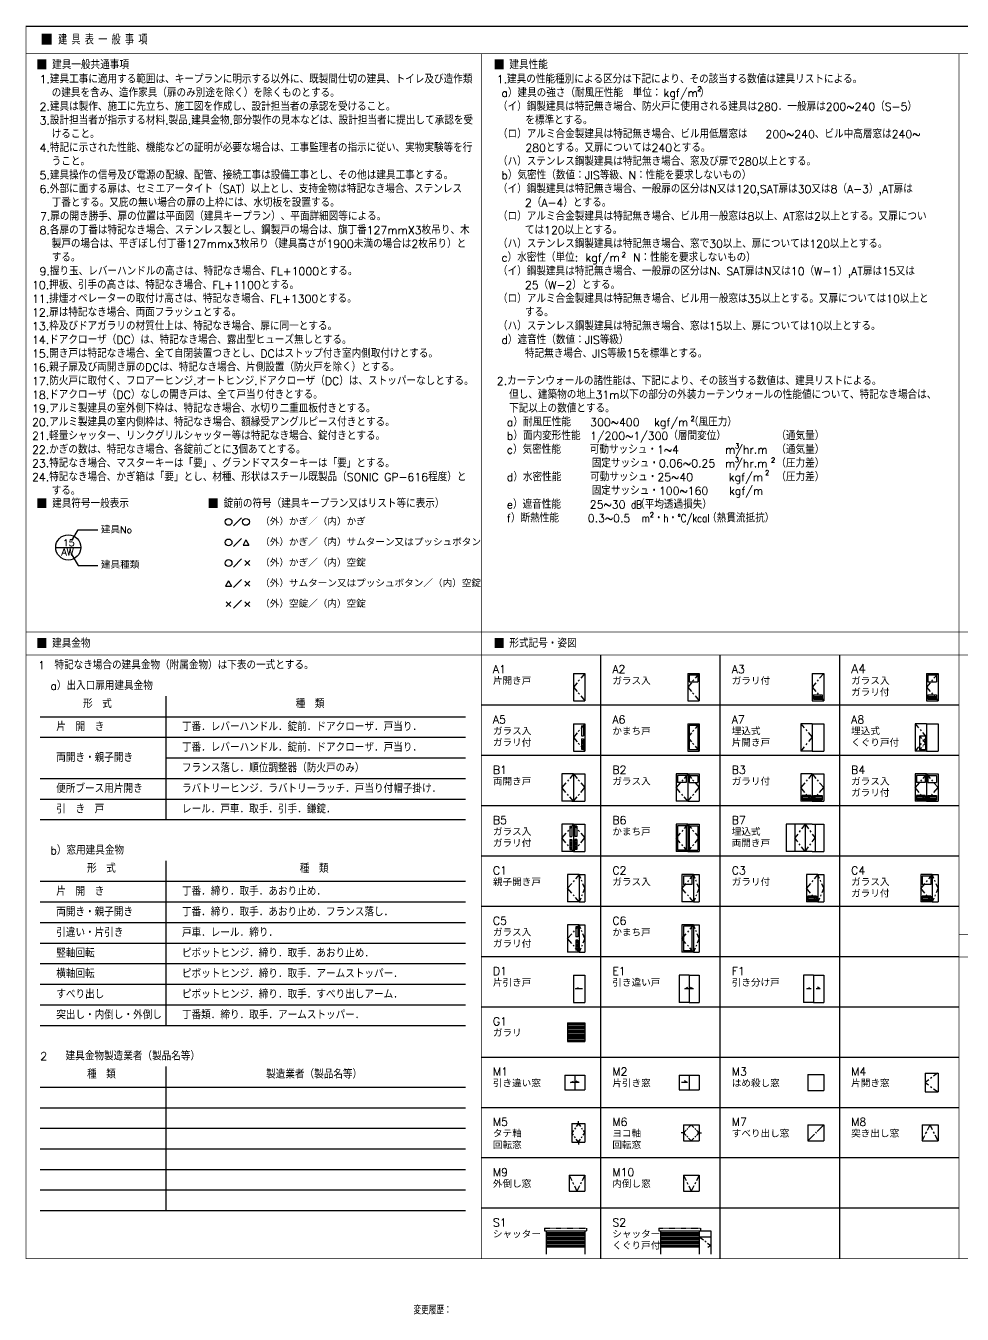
# Model space of a CAD drawing. Header units: millimetres. Extents: x 18 to 406, y 9 to 280.
# Drawn here: x 18.2 to 210.9, y 15 to 280.1 of the extents above; entities that cross this region are included whole.
import ezdxf
from ezdxf.enums import TextEntityAlignment as Align

# ---------------------------------------------------------------- set-up
doc = ezdxf.new("R2010")
doc.units = ezdxf.units.MM
doc.header["$LTSCALE"] = 0.2
doc.linetypes.add('HASEN', pattern=[0.3, 0.05, -0.05, 0.05, -0.05, 0.05, -0.05])
doc.layers.get('Defpoints').update_dxf_attribs({"color": 40})
for name, color, linetype in [('1_文字', 3, 'Continuous'), ('A_表', 7, 'Continuous'), ('表', 4, 'Continuous')]:
    doc.layers.add(name, color=color, linetype=linetype)
doc.styles.add('KANSIM', font='SIMPLEX.shx', dxfattribs={"width": 0.7, "bigfont": 'extfont2.shx'})
doc.styles.add('KK-Y', font='txt.shx', dxfattribs={"bigfont": 'EXTFONT.shx'})

msp = doc.modelspace()

# ---------------------------------------------------------------- linework, layer by layer
for p, q in [((130.87, 146.89), (130.87, 141.27)), ((130.87, 146.89), (133.24, 146.89)), ((133.24, 146.89), (132.4, 145.9)), ((133.24, 146.89), (133.24, 141.27)), ((154.4, 146.89), (154.4, 141.27)), ((154.4, 146.89), (156.76, 146.89)), ((154.69, 146.6), (156.47, 146.6)), ((154.69, 146.6), (154.69, 145.12)), ((156.76, 146.89), (155.93, 145.9)), ((156.47, 146.6), (156.47, 145.12)), ((156.76, 146.89), (156.76, 141.27)), ((180.02, 146.89), (180.02, 141.27)), ((180.02, 146.89), (182.38, 146.89)), ((182.38, 146.89), (181.55, 145.9)), ((182.38, 146.89), (182.38, 141.27)), ((203.54, 146.89), (203.54, 141.27)), ((203.54, 146.89), (205.91, 146.89)), ((203.84, 146.6), (203.84, 145.12)), ((203.84, 146.6), (205.61, 146.6)), ((205.91, 146.89), (205.07, 145.9)), ((205.61, 146.6), (205.61, 145.12)), ((205.91, 146.89), (205.91, 141.27)), ((131.63, 144.98), (130.87, 144.08)), ((130.87, 144.08), (130.87, 141.39)), ((130.87, 144.08), (131.63, 143.18)), ((132.1, 145.54), (131.89, 145.28)), ((155.15, 144.98), (154.4, 144.08)), ((154.4, 144.08), (155.15, 143.18)), ((154.4, 144.08), (154.4, 141.39)), ((154.69, 145.12), (156.47, 145.12)), ((155.63, 145.54), (155.41, 145.28)), ((180.78, 144.98), (180.02, 144.08)), ((180.02, 144.08), (180.02, 141.39)), ((180.02, 144.08), (180.78, 143.18)), ((181.25, 145.54), (181.03, 145.28)), ((204.3, 144.98), (203.54, 144.08)), ((203.54, 144.08), (203.54, 141.39)), ((203.54, 144.08), (204.3, 143.18)), ((203.84, 145.12), (205.61, 145.12)), ((204.77, 145.54), (204.55, 145.28)), ((130.87, 141.27), (133.24, 141.27)), ((131.89, 142.88), (132.1, 142.62)), ((132.4, 142.26), (133.24, 141.27)), ((154.4, 141.27), (156.76, 141.27)), ((155.41, 142.88), (155.63, 142.62)), ((155.93, 142.26), (156.76, 141.27)), ((180.02, 141.27), (182.38, 141.27)), ((180.31, 142.45), (182.09, 142.45)), ((180.31, 142.45), (180.31, 141.57)), ((180.31, 142.16), (182.09, 142.16)), ((180.31, 141.86), (182.09, 141.86)), ((180.31, 141.57), (182.09, 141.57)), ((181.03, 142.88), (181.25, 142.62)), ((181.55, 142.26), (182.38, 141.27)), ((182.09, 142.45), (182.09, 141.57)), ((203.54, 141.27), (205.91, 141.27)), ((203.84, 142.45), (203.84, 141.57)), ((203.84, 142.45), (205.61, 142.45)), ((203.84, 142.16), (205.61, 142.16)), ((203.84, 141.86), (205.61, 141.86)), ((203.84, 141.57), (205.61, 141.57)), ((204.55, 142.88), (204.77, 142.62)), ((205.07, 142.26), (205.91, 141.27)), ((205.61, 142.45), (205.61, 141.57)), ((130.87, 136.54), (130.87, 130.92)), ((130.87, 136.54), (133.24, 136.54)), ((133.24, 136.54), (132.4, 135.55)), ((132.53, 136.13), (132.53, 134.06)), ((132.53, 136.13), (132.94, 136.13)), ((132.94, 136.13), (132.94, 134.06)), ((133.24, 136.54), (133.24, 130.92)), ((154.4, 136.54), (154.4, 130.92)), ((154.4, 136.54), (156.76, 136.54)), ((154.69, 136.25), (156.47, 136.25)), ((154.69, 136.25), (154.69, 131.22)), ((156.76, 136.54), (155.93, 135.55)), ((156.47, 136.25), (156.47, 131.22)), ((156.76, 136.54), (156.76, 130.92)), ((177.65, 136.54), (178.36, 135.71)), ((177.65, 136.54), (177.65, 130.92)), ((180.02, 136.54), (177.65, 136.54)), ((178.68, 135.35), (178.94, 135.05)), ((180.02, 136.54), (180.02, 130.92)), ((180.02, 136.54), (182.38, 136.54)), ((182.38, 136.54), (182.38, 130.92)), ((203.54, 136.54), (201.17, 136.54)), ((201.17, 136.54), (201.17, 130.92)), ((201.17, 136.54), (201.88, 135.71)), ((202.2, 135.35), (202.46, 135.05)), ((203.54, 136.54), (203.54, 130.92)), ((203.54, 136.54), (205.91, 136.54)), ((205.91, 136.54), (205.91, 130.92)), ((131.63, 134.63), (130.87, 133.73)), ((130.87, 133.73), (131.63, 132.83)), ((130.87, 133.73), (130.87, 131.04)), ((132.1, 135.19), (131.89, 134.93)), ((132.53, 134.06), (132.94, 134.06)), ((132.53, 133.41), (132.53, 131.33)), ((132.53, 133.41), (132.94, 133.41)), ((132.53, 133.11), (132.94, 133.11)), ((132.53, 132.81), (132.94, 132.81)), ((132.94, 133.41), (132.94, 131.33)), ((155.15, 134.63), (154.4, 133.73)), ((154.4, 133.73), (155.15, 132.83)), ((154.4, 133.73), (154.4, 131.04)), ((155.63, 135.19), (155.41, 134.93)), ((179.19, 134.76), (180.02, 133.79)), ((180.02, 133.79), (179.28, 132.9)), ((202.12, 133.97), (202.54, 133.47)), ((203.3, 133.97), (202.12, 133.97)), ((202.12, 133.97), (202.12, 131.16)), ((202.69, 133.29), (202.8, 133.16)), ((202.71, 134.76), (203.54, 133.79)), ((203.54, 133.79), (202.8, 132.9)), ((202.93, 133.01), (203.3, 132.56)), ((203.3, 132.56), (202.93, 132.11)), ((203.3, 133.97), (203.3, 131.16)), ((203.3, 132.56), (203.3, 131.22)), ((130.87, 130.92), (133.24, 130.92)), ((131.89, 132.53), (132.1, 132.27)), ((132.4, 131.91), (133.24, 130.92)), ((132.53, 132.52), (132.94, 132.52)), ((132.53, 132.22), (132.94, 132.22)), ((132.53, 131.93), (132.94, 131.93)), ((132.53, 131.63), (132.94, 131.63)), ((132.53, 131.33), (132.94, 131.33)), ((154.4, 130.92), (156.76, 130.92)), ((154.69, 131.22), (156.47, 131.22)), ((155.41, 132.53), (155.63, 132.27)), ((155.93, 131.91), (156.76, 130.92)), ((178.35, 131.77), (177.65, 130.92)), ((180.02, 130.92), (177.65, 130.92)), ((178.94, 132.49), (178.69, 132.18)), ((180.04, 130.92), (182.38, 130.92)), ((201.87, 131.77), (201.17, 130.92)), ((203.54, 130.92), (201.17, 130.92)), ((202.54, 131.65), (202.12, 131.16)), ((203.3, 131.16), (202.12, 131.16)), ((202.46, 132.49), (202.21, 132.18)), ((202.8, 131.96), (202.69, 131.83)), ((203.56, 130.92), (205.91, 130.92)), ((128.51, 126.19), (128.51, 120.57)), ((130.87, 126.19), (128.51, 126.19)), ((129.86, 124.99), (129.64, 124.73)), ((130.87, 126.19), (130.12, 125.29)), ((130.87, 126.19), (130.87, 120.57)), ((130.87, 126.19), (133.24, 126.19)), ((130.87, 126.19), (131.63, 125.29)), ((131.89, 124.99), (132.1, 124.73)), ((133.24, 126.19), (133.24, 120.57)), ((152.03, 126.19), (152.03, 120.57)), ((154.4, 126.19), (152.03, 126.19)), ((152.32, 125.9), (152.32, 124.42)), ((154.1, 125.9), (152.32, 125.9)), ((153.38, 124.99), (153.16, 124.73)), ((154.4, 126.19), (153.64, 125.29)), ((154.1, 125.9), (154.1, 124.42)), ((154.4, 126.19), (155.15, 125.29)), ((154.4, 126.19), (156.76, 126.19)), ((154.4, 126.19), (154.4, 120.7)), ((154.69, 125.9), (154.69, 124.42)), ((154.69, 125.9), (156.47, 125.9)), ((155.41, 124.99), (155.63, 124.73)), ((156.47, 125.9), (156.47, 124.42)), ((156.76, 126.19), (156.76, 120.57)), ((180.02, 126.19), (177.65, 126.19)), ((177.65, 126.19), (177.65, 120.57)), ((179.01, 124.99), (178.79, 124.73)), ((180.02, 126.19), (179.26, 125.29)), ((180.02, 126.19), (180.02, 120.7)), ((180.02, 126.19), (180.78, 125.29)), ((180.02, 126.19), (182.38, 126.19)), ((181.03, 124.99), (181.25, 124.73)), ((182.38, 126.19), (182.38, 120.57)), ((203.54, 126.19), (201.17, 126.19)), ((201.17, 126.19), (201.17, 120.57)), ((201.47, 125.9), (201.47, 124.42)), ((203.24, 125.9), (201.47, 125.9)), ((202.53, 124.99), (202.31, 124.73)), ((203.54, 126.19), (202.78, 125.29)), ((203.24, 125.9), (203.24, 124.42)), ((203.54, 126.19), (203.54, 120.7)), ((203.54, 126.19), (204.3, 125.29)), ((203.54, 126.19), (205.91, 126.19)), ((203.84, 125.9), (203.84, 124.42)), ((203.84, 125.9), (205.61, 125.9)), ((204.55, 124.99), (204.77, 124.73)), ((205.61, 125.9), (205.61, 124.42)), ((205.91, 126.19), (205.91, 120.57)), ((129.34, 124.37), (128.51, 123.38)), ((129.34, 122.39), (128.51, 123.38)), ((129.86, 121.77), (129.64, 122.03)), ((131.89, 121.77), (132.1, 122.03)), ((132.4, 124.37), (133.24, 123.38)), ((132.4, 122.39), (133.24, 123.38)), ((152.87, 124.37), (152.03, 123.38)), ((152.87, 122.39), (152.03, 123.38)), ((154.1, 124.42), (152.32, 124.42)), ((153.38, 121.77), (153.16, 122.03)), ((154.69, 124.42), (156.47, 124.42)), ((155.41, 121.77), (155.63, 122.03)), ((155.93, 124.37), (156.76, 123.38)), ((155.93, 122.39), (156.76, 123.38)), ((178.49, 124.37), (177.65, 123.38)), ((178.49, 122.39), (177.65, 123.38)), ((179.01, 121.77), (178.79, 122.03)), ((181.03, 121.77), (181.25, 122.03)), ((181.55, 124.37), (182.38, 123.38)), ((181.55, 122.39), (182.38, 123.38)), ((202.01, 124.37), (201.17, 123.38)), ((202.01, 122.39), (201.17, 123.38)), ((203.24, 124.42), (201.47, 124.42)), ((202.53, 121.77), (202.31, 122.03)), ((203.84, 124.42), (205.61, 124.42)), ((204.55, 121.77), (204.77, 122.03)), ((205.07, 124.37), (205.91, 123.38)), ((205.07, 122.39), (205.91, 123.38)), ((130.87, 120.57), (128.51, 120.57)), ((130.87, 120.57), (130.12, 121.47)), ((130.58, 120.57), (133.24, 120.57)), ((130.87, 120.57), (131.63, 121.47)), ((154.4, 120.57), (152.03, 120.57)), ((154.4, 120.57), (153.64, 121.47)), ((154.4, 120.57), (155.15, 121.47)), ((154.4, 120.57), (156.76, 120.57)), ((180.02, 120.57), (177.65, 120.57)), ((179.72, 121.75), (177.95, 121.75)), ((177.95, 121.75), (177.95, 120.87)), ((179.72, 121.46), (177.95, 121.46)), ((179.72, 121.16), (177.95, 121.16)), ((179.72, 120.87), (177.95, 120.87)), ((180.02, 120.57), (179.26, 121.47)), ((179.72, 121.75), (179.72, 120.87)), ((180.02, 120.57), (180.78, 121.47)), ((180.02, 120.57), (182.38, 120.57)), ((180.31, 121.75), (180.31, 120.87)), ((180.31, 121.75), (182.09, 121.75)), ((180.31, 121.46), (182.09, 121.46)), ((180.31, 121.16), (182.09, 121.16)), ((180.31, 120.87), (182.09, 120.87)), ((182.09, 121.75), (182.09, 120.87)), ((203.54, 120.57), (201.17, 120.57)), ((201.47, 121.75), (201.47, 120.87)), ((203.24, 121.75), (201.47, 121.75)), ((203.24, 121.46), (201.47, 121.46)), ((203.24, 121.16), (201.47, 121.16)), ((203.24, 120.87), (201.47, 120.87)), ((203.54, 120.57), (202.78, 121.47)), ((203.24, 121.75), (203.24, 120.87)), ((203.54, 120.57), (204.3, 121.47)), ((203.54, 120.57), (205.91, 120.57)), ((203.84, 121.75), (203.84, 120.87)), ((203.84, 121.75), (205.61, 121.75)), ((203.84, 121.46), (205.61, 121.46)), ((203.84, 121.16), (205.61, 121.16)), ((203.84, 120.87), (205.61, 120.87)), ((205.61, 121.75), (205.61, 120.87)), ((128.51, 115.84), (128.51, 110.22)), ((130.87, 115.84), (128.51, 115.84)), ((129.34, 114.03), (128.51, 113.03)), ((129.86, 114.64), (129.64, 114.38)), ((130.87, 115.84), (130.12, 114.94)), ((130.16, 115.43), (130.16, 113.36)), ((130.16, 115.43), (130.58, 115.43)), ((130.58, 115.43), (130.58, 113.36)), ((130.87, 115.84), (131.63, 114.94)), ((130.87, 115.84), (133.24, 115.84)), ((130.87, 115.84), (130.87, 110.35)), ((131.58, 115.43), (131.17, 115.43)), ((131.17, 115.43), (131.17, 113.36)), ((131.58, 115.43), (131.58, 113.36)), ((131.89, 114.64), (132.1, 114.38)), ((132.4, 114.03), (133.24, 113.03)), ((133.24, 115.84), (133.24, 110.22)), ((152.03, 115.84), (152.03, 110.22)), ((154.4, 115.84), (152.03, 115.84)), ((152.87, 114.03), (152.03, 113.03)), ((154.1, 115.55), (152.32, 115.55)), ((152.32, 115.55), (152.32, 110.52)), ((153.38, 114.64), (153.16, 114.38)), ((154.4, 115.84), (153.64, 114.94)), ((154.1, 115.55), (154.1, 110.52)), ((154.4, 115.84), (155.15, 114.94)), ((154.4, 115.84), (156.76, 115.84)), ((154.4, 115.84), (154.4, 110.35)), ((154.69, 115.55), (154.69, 110.52)), ((154.69, 115.55), (156.47, 115.55)), ((155.41, 114.64), (155.63, 114.38)), ((155.93, 114.03), (156.76, 113.03)), ((156.47, 115.55), (156.47, 110.52)), ((156.76, 115.84), (156.76, 110.22)), ((180.02, 115.84), (174.69, 115.84)), ((174.69, 115.84), (174.69, 110.22)), ((176.47, 115.84), (176.47, 110.22)), ((177.57, 114.53), (177.34, 114.21)), ((178.54, 115.84), (177.83, 114.88)), ((178.54, 115.84), (179.25, 114.88)), ((178.54, 115.84), (178.54, 110.22)), ((179.51, 114.53), (179.74, 114.21)), ((180.02, 115.84), (182.38, 115.84)), ((180.61, 115.84), (180.61, 110.22)), ((182.38, 115.84), (182.38, 110.22)), ((129.34, 112.04), (128.51, 113.03)), ((129.86, 111.42), (129.64, 111.68)), ((130.16, 113.36), (130.58, 113.36)), ((130.16, 112.71), (130.16, 110.64)), ((130.16, 112.71), (130.58, 112.71)), ((130.16, 112.41), (130.58, 112.41)), ((130.16, 112.11), (130.58, 112.11)), ((130.16, 111.82), (130.58, 111.82)), ((130.16, 111.52), (130.58, 111.52)), ((130.58, 112.71), (130.58, 110.64)), ((131.58, 113.36), (131.17, 113.36)), ((131.17, 112.71), (131.17, 110.64)), ((131.58, 112.71), (131.17, 112.71)), ((131.58, 112.41), (131.17, 112.41)), ((131.58, 112.11), (131.17, 112.11)), ((131.58, 111.82), (131.17, 111.82)), ((131.58, 111.52), (131.17, 111.52)), ((131.58, 112.71), (131.58, 110.64)), ((131.89, 111.42), (132.1, 111.68)), ((132.4, 112.04), (133.24, 113.03)), ((152.87, 112.04), (152.03, 113.03)), ((153.38, 111.42), (153.16, 111.68)), ((155.41, 111.42), (155.63, 111.68)), ((155.93, 112.04), (156.76, 113.03)), ((177.07, 113.84), (176.47, 113.03)), ((177.07, 112.22), (176.47, 113.03)), ((177.57, 111.54), (177.34, 111.85)), ((179.51, 111.54), (179.74, 111.85)), ((180.01, 113.84), (180.61, 113.03)), ((180.01, 112.22), (180.61, 113.03)), ((130.87, 110.22), (128.51, 110.22)), ((130.87, 110.22), (130.12, 111.12)), ((130.16, 111.23), (130.58, 111.23)), ((130.16, 110.93), (130.58, 110.93)), ((130.16, 110.64), (130.58, 110.64)), ((130.87, 110.22), (131.63, 111.12)), ((130.87, 110.22), (133.24, 110.22)), ((131.58, 111.23), (131.17, 111.23)), ((131.58, 110.93), (131.17, 110.93)), ((131.58, 110.64), (131.17, 110.64)), ((154.4, 110.22), (152.03, 110.22)), ((154.1, 110.52), (152.32, 110.52)), ((154.4, 110.22), (153.64, 111.12)), ((154.4, 110.22), (155.15, 111.12)), ((154.4, 110.22), (156.76, 110.22)), ((154.69, 110.52), (156.47, 110.52)), ((180.02, 110.22), (174.69, 110.22)), ((178.54, 110.22), (177.83, 111.18)), ((178.54, 110.22), (179.25, 111.18)), ((180.02, 110.22), (182.38, 110.22)), ((129.69, 105.49), (129.69, 99.87)), ((132.06, 105.49), (129.69, 105.49)), ((130.52, 103.67), (129.69, 102.68)), ((131.01, 104.25), (130.81, 104.01)), ((132.06, 105.49), (131.31, 104.6)), ((132.06, 105.49), (132.06, 99.87)), ((132.39, 104.69), (132.06, 105.49)), ((132.06, 105.49), (133.24, 105.49)), ((132.66, 104.06), (132.55, 104.32)), ((133.24, 102.68), (132.85, 103.62)), ((133.24, 105.49), (133.24, 99.87)), ((153.21, 105.49), (153.21, 99.87)), ((155.58, 105.49), (153.21, 105.49)), ((154.04, 103.67), (153.21, 102.68)), ((153.51, 105.2), (153.51, 103.42)), ((155.28, 105.2), (153.51, 105.2)), ((155.28, 103.42), (153.51, 103.42)), ((154.53, 104.25), (154.33, 104.01)), ((155.58, 105.49), (154.83, 104.6)), ((155.28, 105.2), (155.28, 103.42)), ((155.58, 105.49), (155.58, 99.87)), ((155.92, 104.69), (155.58, 105.49)), ((155.58, 105.49), (156.76, 105.49)), ((156.18, 104.06), (156.07, 104.32)), ((156.76, 102.68), (156.37, 103.62)), ((156.76, 105.49), (156.76, 99.87)), ((178.83, 105.49), (178.83, 99.87)), ((181.2, 105.49), (178.83, 105.49)), ((179.67, 103.67), (178.83, 102.68)), ((180.15, 104.25), (179.95, 104.01)), ((181.2, 105.49), (180.45, 104.6)), ((181.2, 105.49), (181.2, 99.87)), ((181.54, 104.69), (181.2, 105.49)), ((181.2, 105.49), (182.38, 105.49)), ((181.81, 104.06), (181.7, 104.32)), ((182.38, 102.68), (181.99, 103.62)), ((182.38, 105.49), (182.38, 99.87)), ((202.36, 105.49), (202.36, 99.87)), ((204.72, 105.49), (202.36, 105.49)), ((203.19, 103.67), (202.36, 102.68)), ((202.65, 105.2), (202.65, 103.42)), ((204.43, 105.2), (202.65, 105.2)), ((204.43, 103.42), (202.65, 103.42)), ((203.68, 104.25), (203.48, 104.01)), ((204.72, 105.49), (203.97, 104.6)), ((204.43, 105.2), (204.43, 103.42)), ((204.72, 105.49), (204.72, 99.87)), ((205.06, 104.69), (204.72, 105.49)), ((204.72, 105.49), (205.91, 105.49)), ((205.33, 104.06), (205.22, 104.32)), ((205.91, 102.68), (205.51, 103.62)), ((205.91, 105.49), (205.91, 99.87)), ((130.52, 101.69), (129.69, 102.68)), ((131.01, 101.12), (130.81, 101.35)), ((132.06, 99.87), (131.31, 100.76)), ((132.66, 101.31), (132.55, 101.05)), ((133.24, 102.68), (132.85, 101.74)), ((154.04, 101.69), (153.21, 102.68)), ((154.53, 101.12), (154.33, 101.35)), ((155.58, 99.87), (154.83, 100.76)), ((156.18, 101.31), (156.07, 101.05)), ((156.76, 102.68), (156.37, 101.74)), ((179.67, 101.69), (178.83, 102.68)), ((179.13, 101.05), (179.13, 100.17)), ((180.91, 101.05), (179.13, 101.05)), ((180.91, 100.76), (179.13, 100.76)), ((180.15, 101.12), (179.95, 101.35)), ((181.2, 99.87), (180.45, 100.76)), ((180.91, 101.05), (180.91, 100.17)), ((181.81, 101.31), (181.7, 101.05)), ((182.38, 102.68), (181.99, 101.74)), ((203.19, 101.69), (202.36, 102.68)), ((202.65, 101.05), (202.65, 100.17)), ((204.43, 101.05), (202.65, 101.05)), ((204.43, 100.76), (202.65, 100.76)), ((203.68, 101.12), (203.48, 101.35)), ((204.72, 99.87), (203.97, 100.76)), ((204.43, 101.05), (204.43, 100.17)), ((205.33, 101.31), (205.22, 101.05)), ((205.91, 102.68), (205.51, 101.74)), ((132.06, 99.87), (129.69, 99.87)), ((132.39, 100.67), (132.06, 99.87)), ((132.06, 99.87), (133.24, 99.87)), ((155.58, 99.87), (153.21, 99.87)), ((155.92, 100.67), (155.58, 99.87)), ((155.58, 99.87), (156.76, 99.87)), ((181.2, 99.87), (178.83, 99.87)), ((180.91, 100.46), (179.13, 100.46)), ((180.91, 100.17), (179.13, 100.17)), ((181.54, 100.67), (181.2, 99.87)), ((181.2, 99.87), (182.38, 99.87)), ((204.72, 99.87), (202.36, 99.87)), ((204.43, 100.46), (202.65, 100.46)), ((204.43, 100.17), (202.65, 100.17)), ((205.06, 100.67), (204.72, 99.87)), ((204.72, 99.87), (205.91, 99.87)), ((129.69, 95.14), (129.69, 89.52)), ((132.06, 95.14), (129.69, 95.14)), ((130.52, 93.32), (129.69, 92.33)), ((131.01, 93.9), (130.81, 93.66)), ((132.06, 95.14), (131.31, 94.25)), ((131.35, 94.73), (131.35, 92.66)), ((131.76, 94.73), (131.35, 94.73)), ((131.76, 94.73), (131.76, 92.66)), ((132.06, 95.14), (132.06, 89.52)), ((132.39, 94.34), (132.06, 95.14)), ((132.06, 95.14), (133.24, 95.14)), ((132.66, 93.71), (132.55, 93.97)), ((133.24, 92.33), (132.85, 93.27)), ((133.24, 95.14), (133.24, 89.52)), ((153.21, 95.14), (153.21, 89.52)), ((155.58, 95.14), (153.21, 95.14)), ((154.04, 93.32), (153.21, 92.33)), ((153.51, 94.85), (153.51, 89.82)), ((155.28, 94.85), (153.51, 94.85)), ((154.53, 93.9), (154.33, 93.66)), ((155.58, 95.14), (154.83, 94.25)), ((155.28, 94.85), (155.28, 89.82)), ((155.58, 95.14), (155.58, 89.52)), ((155.92, 94.34), (155.58, 95.14)), ((155.58, 95.14), (156.76, 95.14)), ((156.18, 93.71), (156.07, 93.97)), ((156.76, 92.33), (156.37, 93.27)), ((156.76, 95.14), (156.76, 89.52)), ((130.52, 91.34), (129.69, 92.33)), ((131.01, 90.77), (130.81, 91)), ((132.06, 89.52), (131.31, 90.41)), ((131.76, 92.66), (131.35, 92.66)), ((131.35, 92.01), (131.35, 89.94)), ((131.76, 92.01), (131.35, 92.01)), ((131.76, 91.71), (131.35, 91.71)), ((131.76, 91.42), (131.35, 91.42)), ((131.76, 91.12), (131.35, 91.12)), ((131.76, 90.82), (131.35, 90.82)), ((131.76, 90.53), (131.35, 90.53)), ((131.76, 90.23), (131.35, 90.23)), ((131.76, 92.01), (131.76, 89.94)), ((132.39, 90.32), (132.06, 89.52)), ((132.66, 90.96), (132.55, 90.7)), ((133.24, 92.33), (132.85, 91.4)), ((154.04, 91.34), (153.21, 92.33)), ((154.53, 90.77), (154.33, 91)), ((155.58, 89.52), (154.83, 90.41)), ((155.92, 90.32), (155.58, 89.52)), ((156.18, 90.96), (156.07, 90.7)), ((156.76, 92.33), (156.37, 91.4)), ((132.06, 89.52), (129.69, 89.52)), ((131.76, 89.94), (131.35, 89.94)), ((132.06, 89.52), (133.24, 89.52)), ((155.58, 89.52), (153.21, 89.52)), ((155.28, 89.82), (153.51, 89.82)), ((155.58, 89.52), (156.76, 89.52)), ((130.87, 84.79), (130.87, 79.17)), ((130.87, 84.79), (133.24, 84.79)), ((131.34, 81.98), (131.94, 82.28)), ((133.24, 84.79), (133.24, 79.17)), ((152.62, 84.79), (152.62, 79.17)), ((154.69, 84.79), (152.62, 84.79)), ((153.82, 81.98), (154.41, 82.31)), ((154.69, 84.79), (154.69, 79.17)), ((154.69, 84.79), (154.69, 79.17)), ((154.69, 84.79), (156.76, 84.79)), ((155.56, 81.98), (154.96, 82.28)), ((156.76, 84.79), (156.76, 79.17)), ((178.24, 84.79), (178.24, 79.17)), ((180.31, 84.79), (178.24, 84.79)), ((178.92, 81.98), (179.51, 82.29)), ((180.31, 84.79), (180.31, 79.17)), ((180.31, 84.79), (180.31, 79.17)), ((180.31, 84.79), (182.38, 84.79)), ((181.68, 81.98), (181.11, 82.32)), ((182.38, 84.79), (182.38, 79.17)), ((132.78, 81.98), (131.34, 81.98)), ((155.56, 81.98), (153.82, 81.98)), ((179.78, 81.98), (178.92, 81.98)), ((181.68, 81.98), (180.82, 81.98)), ((130.87, 79.17), (133.24, 79.17)), ((154.69, 79.17), (152.62, 79.17)), ((154.69, 79.17), (156.76, 79.17)), ((180.31, 79.17), (178.24, 79.17)), ((180.31, 79.17), (182.38, 79.17)), ((129.69, 74.98), (133.24, 74.98)), ((129.69, 74.98), (129.69, 71.13)), ((129.69, 74.68), (133.24, 74.68)), ((129.69, 74.39), (133.24, 74.39)), ((133.24, 74.98), (133.24, 71.13)), ((129.69, 74.09), (133.24, 74.09)), ((129.69, 73.8), (133.24, 73.8)), ((129.69, 73.5), (133.24, 73.5)), ((129.69, 73.2), (133.24, 73.2)), ((129.69, 72.91), (133.24, 72.91)), ((129.69, 72.61), (133.24, 72.61)), ((129.69, 72.32), (133.24, 72.32)), ((129.69, 72.02), (133.24, 72.02)), ((129.69, 71.73), (133.24, 71.73)), ((129.69, 71.43), (133.24, 71.43)), ((129.69, 71.13), (133.24, 71.13)), ((129.1, 64.19), (133.24, 64.19)), ((129.1, 64.19), (129.1, 61.23)), ((131.17, 64.19), (131.17, 61.23)), ((133.24, 64.19), (133.24, 61.23)), ((152.62, 64.19), (152.62, 61.23)), ((152.62, 64.19), (156.76, 64.19)), ((154.69, 64.19), (154.69, 61.23)), ((156.76, 64.19), (156.76, 61.23)), ((179.13, 64.33), (182.38, 64.33)), ((179.13, 64.33), (179.13, 61.08)), ((182.38, 64.33), (182.38, 61.08)), ((203.24, 64.63), (203.24, 60.78)), ((203.24, 64.63), (205.91, 64.63)), ((204.66, 63.75), (204.38, 63.55)), ((205.82, 64.61), (205, 64)), ((205.91, 64.63), (205.91, 60.78)), ((129.1, 61.23), (133.24, 61.23)), ((130.28, 62.71), (130.9, 62.97)), ((132.06, 62.71), (130.28, 62.71)), ((132.06, 62.71), (131.44, 62.96)), ((152.62, 61.23), (156.76, 61.23)), ((154.34, 62.71), (153.09, 62.71)), ((154.34, 62.71), (153.75, 63.03)), ((179.13, 61.08), (182.38, 61.08)), ((203.99, 63.26), (203.24, 62.71)), ((203.24, 62.71), (203.95, 62.2)), ((204.38, 61.89), (204.66, 61.68)), ((205, 61.44), (205.91, 60.78)), ((203.24, 60.78), (205.91, 60.78)), ((130.58, 54.28), (133.24, 54.28)), ((130.58, 54.28), (130.58, 50.43)), ((131.31, 53.41), (131.12, 53.14)), ((131.91, 54.28), (131.47, 53.65)), ((131.91, 53.94), (131.91, 54.74)), ((131.91, 54.28), (132.35, 53.65)), ((132.51, 53.41), (132.7, 53.14)), ((133.24, 54.28), (133.24, 50.43)), ((153.51, 53.98), (156.76, 53.98)), ((153.51, 53.98), (153.51, 50.73)), ((154.42, 53.27), (154.22, 53.07)), ((155.13, 53.98), (154.59, 53.44)), ((155.68, 53.44), (155.13, 53.98)), ((156.05, 53.07), (155.85, 53.27)), ((156.76, 53.98), (156.76, 50.73)), ((179.13, 53.98), (182.38, 53.98)), ((179.13, 53.98), (179.13, 50.73)), ((182.38, 53.98), (181.02, 52.62)), ((182.38, 53.98), (182.38, 50.73)), ((202.65, 53.98), (202.65, 50.73)), ((202.65, 53.98), (205.91, 53.98)), ((203.75, 52.93), (204.28, 53.98)), ((204.8, 52.94), (204.28, 53.98)), ((205.91, 53.98), (205.91, 50.73)), ((130.91, 52.84), (130.58, 52.36)), ((130.91, 51.88), (130.58, 52.36)), ((130.58, 50.43), (133.24, 50.43)), ((131.31, 51.31), (131.12, 51.57)), ((131.91, 50.43), (131.47, 51.06)), ((131.91, 50.43), (132.35, 51.06)), ((131.91, 50.77), (131.91, 49.98)), ((132.51, 51.31), (132.7, 51.57)), ((132.91, 52.84), (133.24, 52.36)), ((132.91, 51.88), (133.24, 52.36)), ((153.83, 52.36), (153.04, 52.36)), ((154.06, 52.9), (153.51, 52.36)), ((153.51, 52.36), (154.06, 51.81)), ((153.51, 50.73), (156.76, 50.73)), ((154.22, 51.64), (154.42, 51.44)), ((154.59, 51.28), (155.13, 50.73)), ((155.13, 50.73), (155.68, 51.28)), ((155.85, 51.44), (156.05, 51.64)), ((156.76, 52.36), (156.21, 52.9)), ((156.21, 51.81), (156.76, 52.36)), ((156.41, 52.36), (157.21, 52.36)), ((180.49, 52.09), (179.13, 50.73)), ((179.13, 50.73), (182.38, 50.73)), ((180.86, 52.46), (180.66, 52.26)), ((202.65, 50.73), (203.19, 51.81)), ((202.65, 50.73), (205.91, 50.73)), ((203.36, 52.15), (203.58, 52.58)), ((205.17, 52.2), (204.98, 52.59)), ((205.91, 50.73), (205.33, 51.88)), ((129.99, 43.63), (129.99, 40.38)), ((129.99, 43.63), (130.53, 42.55)), ((129.99, 43.63), (133.24, 43.63)), ((133.24, 43.63), (132.66, 42.48)), ((133.24, 43.63), (133.24, 40.38)), ((153.51, 43.63), (153.51, 40.38)), ((153.51, 43.63), (154.05, 42.55)), ((153.51, 43.63), (156.76, 43.63)), ((156.76, 43.63), (156.19, 42.48)), ((156.76, 43.63), (156.76, 40.38)), ((129.99, 40.38), (133.24, 40.38)), ((130.7, 42.21), (130.91, 41.79)), ((131.09, 41.43), (131.61, 40.38)), ((132.13, 41.42), (131.61, 40.38)), ((132.5, 42.16), (132.31, 41.78)), ((153.51, 40.38), (156.76, 40.38)), ((154.22, 42.21), (154.43, 41.79)), ((154.61, 41.43), (155.13, 40.38)), ((155.66, 41.42), (155.13, 40.38)), ((156.03, 42.16), (155.83, 41.78)), ((124.96, 32.75), (124.96, 32.16)), ((124.96, 32.16), (133.54, 32.16)), ((125.25, 32.16), (125.25, 27.42)), ((125.25, 31.86), (133.24, 31.86)), ((133.24, 32.16), (133.24, 27.42)), ((133.54, 32.75), (133.54, 32.16)), ((148.48, 32.75), (148.48, 32.16)), ((148.48, 32.16), (157.06, 32.16)), ((148.77, 32.16), (148.77, 27.42)), ((148.77, 31.86), (156.76, 31.86)), ((156.76, 32.16), (159.13, 32.16)), ((156.76, 32.16), (156.76, 27.42)), ((157.06, 32.75), (157.06, 32.16)), ((159.13, 32.16), (159.13, 30.97)), ((125.25, 31.57), (133.24, 31.57)), ((125.25, 31.27), (133.24, 31.27)), ((125.25, 30.97), (133.24, 30.97)), ((125.25, 30.68), (133.24, 30.68)), ((125.25, 30.38), (133.24, 30.38)), ((125.25, 30.09), (133.24, 30.09)), ((125.25, 29.79), (133.24, 29.79)), ((125.25, 29.5), (133.24, 29.5)), ((125.25, 29.2), (133.24, 29.2)), ((148.77, 31.57), (156.76, 31.57)), ((148.77, 31.27), (156.76, 31.27)), ((148.77, 30.97), (156.76, 30.97)), ((148.77, 30.68), (156.76, 30.68)), ((148.77, 30.38), (156.76, 30.38)), ((148.77, 30.09), (156.76, 30.09)), ((148.77, 29.79), (156.76, 29.79)), ((148.77, 29.5), (156.76, 29.5)), ((148.77, 29.2), (156.76, 29.2)), ((156.76, 30.97), (157.64, 30.32)), ((156.76, 30.97), (159.13, 30.97)), ((157.92, 30.1), (158.21, 29.89)), ((158.5, 29.67), (159.13, 29.2)), ((159.13, 29.2), (158.51, 28.73)), ((159.13, 30.97), (159.13, 27.42)), ((125.25, 28.9), (133.24, 28.9)), ((148.77, 28.9), (156.76, 28.9))]:
    msp.add_line(p, q)
at = {"linetype": 'HASEN'}
for p, q in [((124.96, 32.75), (133.54, 32.75)), ((148.48, 32.75), (157.06, 32.75))]:
    msp.add_line(p, q, dxfattribs=at)
at = {"layer": '1_文字'}
for p, q in [((60.94, 177.22), (62.61, 178.89)), ((27.69, 174.21), (28.98, 176.43)), ((28.98, 176.43), (32.99, 176.43)), ((24.34, 172.81), (29.51, 172.81)), ((60.94, 173), (62.61, 174.66)), ((63.49, 174.37), (62.89, 173.29)), ((62.89, 173.29), (64.08, 173.29)), ((63.49, 174.37), (64.08, 173.29)), ((27.69, 171.3), (28.98, 169.07)), ((60.94, 168.77), (62.61, 170.43)), ((63.28, 169.1), (64.28, 170.1)), ((63.28, 170.1), (64.28, 169.1)), ((28.98, 169.07), (32.99, 169.07)), ((59.91, 165.91), (59.32, 164.83)), ((59.32, 164.83), (60.51, 164.83)), ((59.91, 165.91), (60.51, 164.83)), ((60.94, 164.54), (62.61, 166.2)), ((63.28, 164.87), (64.28, 165.87)), ((63.28, 165.87), (64.28, 164.87)), ((60.94, 160.31), (62.61, 161.98)), ((59.42, 160.65), (60.41, 161.64)), ((59.42, 161.64), (60.41, 160.65)), ((63.28, 160.65), (64.28, 161.64)), ((63.28, 161.64), (64.28, 160.65))]:
    msp.add_line(p, q, dxfattribs=at)
for centre, radius in [((59.91, 178.06), 0.706), ((63.49, 178.06), 0.706), ((26.93, 172.81), 2.59), ((59.91, 173.83), 0.706), ((59.91, 169.6), 0.706)]:
    msp.add_circle(centre, radius, dxfattribs=at)
at = {"layer": 'A_表', "linetype": 'Continuous'}
msp.add_line((18.26, 280.07), (394.11, 280.07), dxfattribs=at)
at = {"layer": 'A_表', "const_width": 0.141}
msp.add_lwpolyline([(18.26, 26.48), (402.24, 26.48), (402.24, 280.07), (18.26, 280.07)], close=True, dxfattribs=at)
for points in [[(18.26, 274.43), (402.24, 274.43)], [(111.96, 274.43), (111.96, 26.48)], [(210.25, 274.43), (210.25, 26.48)], [(18.26, 155.38), (402.24, 155.38)], [(18.26, 150.68), (402.24, 150.68)], [(210.25, 93.22), (402.24, 93.22)], [(210.25, 88.52), (402.24, 88.52)]]:
    msp.add_lwpolyline(points, dxfattribs=at)
at = {"layer": '表'}
for p, q in [((136.53, 26.48), (136.53, 150.68)), ((161.11, 26.48), (161.11, 150.68)), ((185.68, 26.48), (185.68, 150.68)), ((47.04, 142.21), (47.04, 116.81)), ((21.17, 137.98), (108.67, 137.98)), ((210.25, 140.33), (111.96, 140.33)), ((21.17, 133.74), (108.67, 133.74)), ((210.25, 129.98), (111.96, 129.98)), ((47.04, 129.51), (108.67, 129.51)), ((21.17, 125.27), (108.67, 125.27)), ((21.17, 121.04), (108.67, 121.04)), ((210.25, 119.63), (111.96, 119.63)), ((21.17, 116.81), (108.67, 116.81)), ((210.25, 109.28), (111.96, 109.28)), ((47.04, 108.34), (47.04, 74.47)), ((21.17, 104.11), (108.67, 104.11)), ((21.17, 99.87), (108.67, 99.87)), ((210.25, 98.93), (111.96, 98.93)), ((21.17, 95.64), (108.67, 95.64)), ((21.17, 91.4), (108.67, 91.4)), ((210.25, 88.58), (111.96, 88.58)), ((21.17, 87.17), (108.67, 87.17)), ((21.17, 82.94), (108.67, 82.94)), ((21.17, 78.7), (108.67, 78.7)), ((210.25, 78.23), (111.96, 78.23)), ((21.17, 74.47), (108.67, 74.47)), ((210.25, 67.88), (111.96, 67.88)), ((47.04, 66), (47.04, 36.36)), ((21.17, 61.77), (108.67, 61.77)), ((21.17, 57.53), (108.67, 57.53)), ((210.25, 57.53), (111.96, 57.53)), ((21.17, 53.3), (108.67, 53.3)), ((21.17, 49.06), (108.67, 49.06)), ((210.25, 47.18), (111.96, 47.18)), ((21.17, 44.83), (108.67, 44.83)), ((21.17, 40.6), (108.67, 40.6)), ((21.17, 36.36), (108.67, 36.36)), ((210.25, 36.83), (111.96, 36.83))]:
    msp.add_line(p, q, dxfattribs=at)

# ---------------------------------------------------------------- texts
at = {"layer": '1_文字'}
for s, height, style, p in [('■', 2.35, 'KK-Y', (21.17, 277.25)), ('■', 2.12, 'KK-Y', (20.32, 272.08)), ('建具一般共通事項', 1.647, 'KANSIM', (23.61, 272.08)), ('■', 2.12, 'KK-Y', (114.41, 272.08)), ('建具性能', 1.647, 'KANSIM', (117.7, 272.08)), ('■', 2.12, 'KK-Y', (20.32, 181.81)), ('■', 2.12, 'KK-Y', (55.6, 181.81)), ('建具符号一般表示', 1.647, 'KANSIM', (23.61, 181.81)), ('錠前の符号（建具キープラン又はリスト等に表示）', 1.6465, 'KANSIM', (58.9, 181.81)), ('（外）かぎ／（内）かぎ', 1.4113, 'KANSIM', (66.42, 178.06)), ('（外）かぎ／（内）サムターン又はプッシュボタン', 1.4113, 'KANSIM', (66.42, 173.83)), ('（外）かぎ／（内）空錠', 1.4113, 'KANSIM', (66.42, 169.6)), ('（外）サムターン又はプッシュボタン／（内）空錠', 1.4113, 'KANSIM', (66.42, 165.37)), ('（外）空錠／（内）空錠', 1.4113, 'KANSIM', (66.42, 161.15)), ('■', 2.12, 'KK-Y', (20.32, 153.03)), ('建具金物', 1.647, 'KANSIM', (23.61, 153.03)), ('■', 2.12, 'KK-Y', (114.41, 153.03)), ('形式記号・姿図', 1.647, 'KANSIM', (117.7, 153.03))]:
    msp.add_text(s, height=height, dxfattribs=dict(at, style=style)).set_placement(p, align=Align.MIDDLE_LEFT)
at = {"layer": '1_文字', "style": 'KANSIM', "width": 0.7}
msp.add_text('\u3000\u3000建 具 表 一 般 事 項', height=1.8817, dxfattribs=at).set_placement((21.17, 277.25), align=Align.MIDDLE_LEFT)
at = {"layer": '1_文字'}
for s, height, style, p in [('1.建具工事に適用する範囲は、キープランに明示する以外に、既製間仕切の建具、トイレ及び造作類', 1.6465, 'KANSIM', (21.03, 268.31)), ('1.建具の性能種別による区分は下記により、その該当する数値は建具リストによる。', 1.6465, 'KANSIM', (115.11, 268.31)), ('の建具を含み、造作家具（扉のみ別途を除く）を除くものとする。', 1.6465, 'KANSIM', (23.52, 265.49)), ('a）建具の強さ（耐風圧性能\u3000単位：\u3000\u3000\u3000\u3000）', 1.6465, 'KANSIM', (116.05, 265.49)), ('kgf/m', 1.647, 'KANSIM', (149.42, 265.49)), ('2', 1, 'KANSIM', (156.38, 266.68)), ('2.建具は製作、施工に先立ち、施工図を作成し、設計担当者の承認を受けること。', 1.6465, 'KANSIM', (21.03, 262.67)), ('（イ）鋼製建具は特記無き場合、防火戸に使用される建具は280．一般扉は200~240（S-5）', 1.6465, 'KANSIM', (115.35, 262.67)), ('3.設計担当者が指示する材料.製品.建具金物.部分製作の見本などは、設計担当者に提出して承認を受', 1.6465, 'KANSIM', (21.03, 259.85)), ('を標準とする。', 1.647, 'KANSIM', (120.99, 259.85)), ('けること。', 1.647, 'KANSIM', (23.52, 257.02)), ('（ロ）アルミ合金製建具は特記無き場合、ビル用低層窓は   200~240、ビル中高層窓は240~', 1.6465, 'KANSIM', (115.35, 257.02)), ('4.特記に示された性能、機能などの証明が必要な場合は、工事監理者の指示に従い、実物実験等を行', 1.6465, 'KANSIM', (21.03, 254.2)), ('280とする。又扉については240とする。', 1.6465, 'KANSIM', (120.99, 254.2)), ('うこと。', 1.647, 'KANSIM', (23.52, 251.38)), ('（ハ）ステンレス鋼製建具は特記無き場合、窓及び扉で280以上とする。', 1.6465, 'KANSIM', (115.35, 251.38)), ('5.建具操作の信号及び電源の配線、配管、接続工事は設備工事とし、その他は建具工事とする。', 1.6465, 'KANSIM', (21.03, 248.55)), ('b）気密性（数値：JIS等級、N：性能を要求しないもの）', 1.6465, 'KANSIM', (116.05, 248.55)), ('6.外部に面する扉は、セミエアータイト（SAT）以上とし、支持金物は特記なき場合、ステンレス', 1.6465, 'KANSIM', (21.03, 245.73)), ('（イ）鋼製建具は特記無き場合、一般扉の区分はN又は120,SAT扉は30又は8（A-3）,AT扉は', 1.6465, 'KANSIM', (115.35, 245.73)), ('丁番とする。又庇の無い場合の扉の上枠には、水切板を設置する。', 1.6465, 'KANSIM', (23.52, 242.91)), ('2（A-4）とする。', 1.647, 'KANSIM', (120.9, 242.91)), ('7.扉の開き勝手、扉の位置は平面図（建具キープラン）、平面詳細図等による。', 1.6465, 'KANSIM', (21.11, 240.09)), ('（ロ）アルミ合金製建具は特記無き場合、ビル用一般窓は8以上、AT窓は2以上とする。又扉につい', 1.6465, 'KANSIM', (115.35, 240.09)), ('8.各扉の丁番は特記なき場合、ステンレス製とし、鋼製戸の場合は、旗丁番127mmX3枚吊り、木', 1.6465, 'KANSIM', (21.03, 237.26)), ('ては120以上とする。', 1.6465, 'KANSIM', (120.9, 237.26)), ('製戸の場合は、平ぎぼし付丁番127mmx3枚吊り（建具高さが1900未満の場合は2枚吊り）と', 1.6465, 'KANSIM', (23.52, 234.44)), ('（ハ）ステンレス鋼製建具は特記無き場合、窓で30以上、扉については120以上とする。', 1.6465, 'KANSIM', (115.35, 234.44)), ('する。', 1.647, 'KK-Y', (23.52, 231.62)), ('c）水密性（単位:\u3000  \u3000 \u3000\u3000N：性能を要求しないもの）', 1.6465, 'KANSIM', (116.05, 231.62)), ('kgf/m', 1.647, 'KANSIM', (133.35, 231.62)), ('2', 1, 'KANSIM', (140.81, 232.56)), ('9.握り玉、レバーハンドルの高さは、特記なき場合、FL+1000とする。', 1.6465, 'KANSIM', (21.03, 228.8)), ('（イ）鋼製建具は特記無き場合、一般扉の区分はN、SAT扉はN又は10（W-1）,AT扉は15又は', 1.6465, 'KANSIM', (115.35, 228.8)), ('10.押板、引手の高さは、特記なき場合、FL+1100とする。', 1.6465, 'KANSIM', (19.47, 225.97)), ('25（W-2）とする。', 1.6465, 'KANSIM', (120.9, 225.97)), ('11.排煙オペレーターの取付け高さは、特記なき場合、FL+1300とする。', 1.6465, 'KANSIM', (19.47, 223.15)), ('（ロ）アルミ合金製建具は特記無き場合、ビル用一般窓は35以上とする。又扉については10以上と', 1.6465, 'KANSIM', (115.35, 223.15)), ('12.扉は特記なき場合、両面フラッシュとする。', 1.6465, 'KANSIM', (19.47, 220.33)), ('する。', 1.647, 'KANSIM', (120.9, 220.33)), ('13.枠及びドアガラリの材質仕上は、特記なき場合、扉に同一とする。', 1.6465, 'KANSIM', (19.47, 217.51)), ('（ハ）ステンレス鋼製建具は特記無き場合、窓は15以上、扉については10以上とする。', 1.6465, 'KANSIM', (115.35, 217.51)), ('14.ドアクローザ（DC）は、特記なき場合、露出型ヒューズ無しとする。', 1.6465, 'KANSIM', (19.47, 214.68)), ('d）遮音性（数値：JIS等級）', 1.6465, 'KANSIM', (116.05, 214.68)), ('15.開き戸は特記なき場合、全て自閉装置つきとし、DCはストップ付き室内側取付けとする。', 1.6465, 'KANSIM', (19.47, 211.86)), ('特記無き場合、JIS等級15を標準とする。', 1.6465, 'KANSIM', (120.9, 211.86)), ('16.親子扉及び両開き扉のDCは、特記なき場合、片側設置（防火戸を除く）とする。', 1.6465, 'KANSIM', (19.47, 209.04)), ('17.防火戸に取付く、フロアーヒンジ.オートヒンジ.ドアクローザ（DC）は、ストッパーなしとする。', 1.6465, 'KANSIM', (19.47, 206.22)), ('2.カーテンウォールの諸性能は、下記により、その該当する数値は、建具リストによる。', 1.6465, 'KANSIM', (115.11, 206.22)), ('18.ドアクローザ（DC）なしの開き戸は、全て戸当り付きとする。', 1.6465, 'KANSIM', (19.47, 203.39)), ('但し、建築物の地上31m以下の部分の外装カーテンウォールの性能値について、特記なき場合は、', 1.6465, 'KANSIM', (117.65, 203.39)), ('19.アルミ製建具の室外側下枠は、特記なき場合、水切り二重皿板付きとする。', 1.6465, 'KANSIM', (19.47, 200.57)), ('下記以上の数値とする。', 1.6465, 'KANSIM', (117.65, 200.57)), ('20.アルミ製建具の室内側枠は、特記なき場合、額縁受アングルピース付きとする。', 1.6465, 'KANSIM', (19.47, 197.75)), (' a）耐風圧性能\u3000\u3000300~400\u3000\u3000\u3000  \u3000（風圧力）', 1.6465, 'KANSIM', (116.05, 197.75)), ('kgf/m', 1.647, 'KANSIM', (147.47, 197.75)), ('2', 1, 'KANSIM', (155, 198.79)), ('21.軽量シャッター、リンクグリルシャッター等は特記なき場合、錠付きとする。', 1.6465, 'KANSIM', (19.47, 194.93)), (' b）面内変形性能\u30001/200~1/300（層間変位）', 1.6465, 'KANSIM', (116.05, 194.93)), ('（通気量）', 1.647, 'KANSIM', (172.63, 194.93)), ('22.かぎの数は、特記なき場合、各錠前ごとに3個あてとする。', 1.6465, 'KANSIM', (19.47, 192.1)), (' c）気密性能\u3000\u3000\u3000可動サッシュ・1~4\u3000\u3000\u3000\u3000\u3000', 1.6465, 'KANSIM', (116.05, 192.1)), ('m/hr.m', 1.647, 'KANSIM', (162.09, 192.1)), ('3', 1, 'KANSIM', (164.13, 193.16)), ('（通気量）', 1.647, 'KANSIM', (172.63, 192.1)), ('23.特記なき場合、マスターキーは「要」、グランドマスターキーは「要」とする。', 1.6465, 'KANSIM', (19.47, 189.28)), ('固定サッシュ・0.06~0.25\u3000', 1.6465, 'KANSIM', (134.65, 189.28)), ('m/hr.m', 1.647, 'KANSIM', (162.07, 189.28)), ('3', 1, 'KANSIM', (164.12, 190.34)), ('2', 1, 'KANSIM', (171.54, 190.28)), ('（圧力差）', 1.647, 'KANSIM', (172.63, 189.28)), ('24.特記なき場合、かぎ箱は「要」とし、材種、形状はスチール既製品（SONIC GP-616程度）と', 1.6465, 'KANSIM', (19.47, 186.46)), (' d）水密性能\u3000\u3000\u3000可動サッシュ・25~40\u3000\u3000\u3000', 1.6465, 'KANSIM', (116.05, 186.46)), ('kgf/m', 1.647, 'KANSIM', (162.85, 186.46)), ('2', 1, 'KANSIM', (170.32, 187.69)), ('（圧力差）', 1.647, 'KANSIM', (172.63, 186.46)), ('kgf/m', 1.647, 'KANSIM', (162.89, 183.63)), ('する。', 1.647, 'KK-Y', (23.52, 183.63)), ('固定サッシュ・100~160  \u3000', 1.6465, 'KANSIM', (134.65, 183.63)), (' e）遮音性能\u3000\u3000\u300025~30\u3000（平均透過損失）', 1.6465, 'KANSIM', (116.05, 180.81)), (' f）断熱性能\u3000\u3000\u30000.3~0.5\u3000\u3000\u3000\u3000\u3000\u3000\u3000\u3000（熱貫流抵抗）', 1.6465, 'KANSIM', (116.05, 177.99)), ('2', 1, 'KANSIM', (146.58, 179.03)), ('建具No', 1.411, 'KANSIM', (33.65, 175.72)), ('AW', 1.411, 'KK-Y', (25.51, 171.17)), ('15', 1.411, 'KK-Y', (25.81, 173.05)), ('建具種類', 1.411, 'KANSIM', (33.65, 168.48)), ('1\u3000特記なき場合の建具金物（附属金物）は下表の一式とする。', 1.6465, 'KANSIM', (20.7, 147.74)), ('A1', 1.647, 'KK-Y', (114.31, 146.92)), ('A2', 1.647, 'KK-Y', (138.89, 146.92)), ('A3', 1.647, 'KK-Y', (163.46, 146.92)), ('A4', 1.882, 'KK-Y', (188.03, 146.92)), ('片開き戸', 1.411, 'KANSIM', (114.31, 144.56)), ('ガラス入', 1.411, 'KANSIM', (138.89, 144.56)), ('ガラリ付', 1.411, 'KANSIM', (163.46, 144.56)), ('ガラス入', 1.411, 'KANSIM', (188.03, 144.56)), (' a）出入口扉用建具金物\u3000\u3000\u3000', 1.6465, 'KANSIM', (22.11, 143.5)), ('ガラリ付', 1.411, 'KANSIM', (188.03, 142.21)), ('A5', 1.647, 'KK-Y', (114.31, 136.57)), ('A6', 1.647, 'KK-Y', (138.89, 136.57)), ('A7', 1.647, 'KK-Y', (163.46, 136.57)), ('A8', 1.647, 'KK-Y', (188.03, 136.57)), ('片\u3000開\u3000き', 1.647, 'KANSIM', (24.46, 135.04)), ('丁番．レバーハンドル．錠前．ドアクローザ．戸当り．', 1.6465, 'KANSIM', (50.33, 135.04)), ('ガラス入', 1.411, 'KANSIM', (114.31, 134.21)), ('かまち戸', 1.411, 'KANSIM', (138.89, 134.21)), ('埋込式', 1.411, 'KANSIM', (163.46, 134.21)), ('埋込式', 1.411, 'KANSIM', (188.03, 134.21)), ('丁番．レバーハンドル．錠前．ドアクローザ．戸当り．', 1.6465, 'KANSIM', (50.33, 130.8)), ('ガラリ付', 1.411, 'KANSIM', (114.31, 131.86)), ('片開き戸', 1.411, 'KANSIM', (163.46, 131.86)), ('くぐり戸付', 1.411, 'KANSIM', (188.03, 131.86)), ('両開き・親子開き', 1.647, 'KANSIM', (24.46, 128.69)), ('フランス落し．順位調整器（防火戸のみ）', 1.6465, 'KANSIM', (50.33, 126.57)), ('B1', 1.647, 'KK-Y', (114.31, 126.22)), ('B2', 1.647, 'KK-Y', (138.89, 126.22)), ('B3', 1.647, 'KK-Y', (163.46, 126.22)), ('B4', 1.647, 'KK-Y', (188.03, 126.22)), ('両開き戸', 1.411, 'KANSIM', (114.31, 123.86)), ('ガラス入', 1.411, 'KANSIM', (138.89, 123.86)), ('ガラリ付', 1.411, 'KANSIM', (163.46, 123.86)), ('ガラス入', 1.411, 'KANSIM', (188.03, 123.86)), ('便所ブース用片開き', 1.647, 'KANSIM', (24.46, 122.33)), ('ラバトリーヒンジ．ラバトリーラッチ．戸当り付帽子掛け．', 1.6465, 'KANSIM', (50.33, 122.33)), ('ガラリ付', 1.411, 'KANSIM', (188.03, 121.51)), ('引\u3000き\u3000戸', 1.647, 'KANSIM', (24.46, 118.1)), ('レール．戸車．取手．引手．鎌錠．', 1.6465, 'KANSIM', (50.33, 118.1)), ('B5', 1.647, 'KK-Y', (114.31, 115.87)), ('B6', 1.647, 'KK-Y', (138.89, 115.87)), ('B7', 1.647, 'KK-Y', (163.46, 115.87)), ('ガラス入', 1.411, 'KANSIM', (114.31, 113.51)), ('かまち戸', 1.411, 'KANSIM', (138.89, 113.51)), ('埋込式', 1.411, 'KANSIM', (163.46, 113.51)), (' b）窓用建具金物\u3000\u3000\u3000', 1.6465, 'KANSIM', (22.11, 109.63)), ('ガラリ付', 1.411, 'KANSIM', (114.31, 111.16)), ('両開き戸', 1.411, 'KANSIM', (163.46, 111.16)), ('C1', 1.647, 'KK-Y', (114.31, 105.52)), ('C2', 1.647, 'KK-Y', (138.89, 105.52)), ('C3', 1.647, 'KK-Y', (163.46, 105.52)), ('C4', 1.647, 'KK-Y', (188.03, 105.52)), ('親子開き戸', 1.411, 'KANSIM', (114.31, 103.16)), ('ガラス入', 1.411, 'KANSIM', (138.89, 103.16)), ('ガラリ付', 1.411, 'KANSIM', (163.46, 103.16)), ('ガラス入', 1.411, 'KANSIM', (188.03, 103.16)), ('片\u3000開\u3000き', 1.647, 'KANSIM', (24.46, 101.17)), ('丁番．締り．取手．あおり止め．', 1.6465, 'KANSIM', (50.33, 101.17)), ('ガラリ付', 1.411, 'KANSIM', (188.03, 100.81)), ('両開き・親子開き', 1.647, 'KANSIM', (24.46, 96.93)), ('丁番．締り．取手．あおり止め．フランス落し．', 1.6465, 'KANSIM', (50.33, 96.93)), ('C5', 1.647, 'KK-Y', (114.31, 95.17)), ('C6', 1.647, 'KK-Y', (138.89, 95.17)), ('引違い・片引き', 1.647, 'KANSIM', (24.46, 92.7)), ('戸車．レール．締り．', 1.647, 'KANSIM', (50.33, 92.7)), ('ガラス入', 1.411, 'KANSIM', (114.31, 92.81)), ('かまち戸', 1.411, 'KANSIM', (138.89, 92.81)), ('竪軸回転', 1.647, 'KANSIM', (24.46, 88.46)), ('ピボットヒンジ．締り．取手．あおり止め．', 1.6465, 'KANSIM', (50.33, 88.46)), ('ガラリ付', 1.411, 'KANSIM', (114.31, 90.46)), ('横軸回転', 1.647, 'KANSIM', (24.46, 84.23)), ('ピボットヒンジ．締り．取手．アームストッパー．', 1.6465, 'KANSIM', (50.33, 84.23)), ('D1', 1.647, 'KK-Y', (114.31, 84.82)), ('E1', 1.647, 'KK-Y', (138.89, 84.82)), ('F1', 1.647, 'KK-Y', (163.46, 84.82)), ('片引き戸', 1.411, 'KANSIM', (114.31, 82.47)), ('引き違い戸', 1.411, 'KANSIM', (138.89, 82.47)), ('引き分け戸', 1.411, 'KANSIM', (163.46, 82.47)), ('すべり出し', 1.647, 'KANSIM', (24.46, 80)), ('ピボットヒンジ．締り．取手．すべり出しアーム．', 1.6465, 'KANSIM', (50.33, 80)), ('突出し・内倒し・外倒し', 1.6465, 'KANSIM', (24.46, 75.76)), ('丁番類．締り．取手．アームストッパー．', 1.6465, 'KANSIM', (50.33, 75.76)), ('G1', 1.647, 'KK-Y', (114.31, 74.47)), ('ガラリ', 1.411, 'KANSIM', (114.31, 72.12)), ('2   建具金物製造業者（製品名等）', 1.6465, 'KANSIM', (21.17, 67.29)), ('M1', 1.647, 'KK-Y', (114.31, 64.12)), ('M2', 1.647, 'KK-Y', (138.89, 64.12)), ('M3', 1.647, 'KK-Y', (163.46, 64.12)), ('M4', 1.647, 'KK-Y', (188.03, 64.12)), ('引き違い窓', 1.411, 'KANSIM', (114.31, 61.77)), ('片引き窓', 1.411, 'KANSIM', (138.89, 61.77)), ('はめ殺し窓', 1.411, 'KANSIM', (163.46, 61.77)), ('片開き窓', 1.411, 'KANSIM', (188.03, 61.77)), ('M5', 1.647, 'KK-Y', (114.31, 53.77)), ('M6', 1.647, 'KK-Y', (138.89, 53.77)), ('M7', 1.647, 'KK-Y', (163.46, 53.77)), ('M8', 1.647, 'KK-Y', (188.03, 53.77)), ('回転窓', 1.411, 'KANSIM', (114.31, 49.06)), ('タテ軸', 1.411, 'KANSIM', (114.31, 51.42)), ('回転窓', 1.411, 'KANSIM', (138.89, 49.06)), ('ヨコ軸', 1.411, 'KANSIM', (138.89, 51.42)), ('すべり出し窓', 1.411, 'KANSIM', (163.46, 51.42)), ('突き出し窓', 1.411, 'KANSIM', (188.03, 51.42)), ('外倒し窓', 1.411, 'KANSIM', (114.31, 41.07)), ('M9', 1.647, 'KK-Y', (114.31, 43.42)), ('内倒し窓', 1.411, 'KANSIM', (138.89, 41.07)), ('M10', 1.647, 'KK-Y', (138.89, 43.42)), ('S1', 1.647, 'KK-Y', (114.31, 33.07)), ('S2', 1.647, 'KK-Y', (138.89, 33.07)), ('シャッター', 1.411, 'KANSIM', (114.31, 30.72)), ('シャッター', 1.411, 'KANSIM', (138.89, 30.72)), ('くぐり戸付', 1.411, 'KANSIM', (138.89, 28.37))]:
    msp.add_text(s, height=height, dxfattribs=dict(at, style=style)).set_placement(p)
at = {"layer": '1_文字', "style": 'KANSIM', "width": 0.8}
for s, height, p in [('dB', 1.647, (142.71, 180.81)), (' m ・h・°C/kcal', 1.6465, (144.02, 177.99))]:
    msp.add_text(s, height=height, dxfattribs=at).set_placement(p)
at = {"layer": '1_文字', "style": 'KANSIM'}
for s, p in [('形\u3000式', (32.93, 139.27)), ('種\u3000類', (76.68, 139.27)), ('形\u3000式', (33.76, 105.4)), ('種\u3000類', (77.52, 105.4)), ('種\u3000類', (33.76, 63.06)), ('製造業者（製品名等）', (77.52, 63.06))]:
    msp.add_text(s, height=1.647, dxfattribs=at).set_placement(p, align=Align.BOTTOM_CENTER)
at = {"layer": 'Defpoints', "style": 'KANSIM', "width": 0.7}
msp.add_text('変更履歴：', height=1.6, dxfattribs=at).set_placement((97.97, 15.84), align=Align.MIDDLE_LEFT)

doc.saveas('drawing.dxf')
